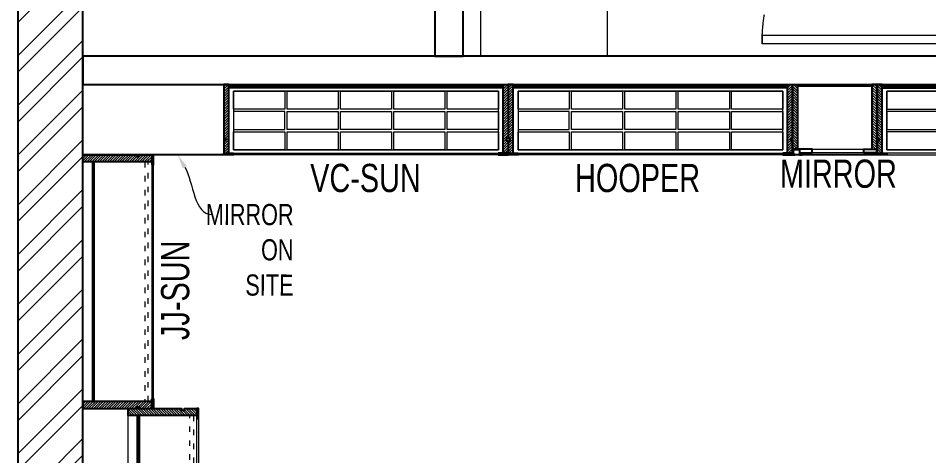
# Model space of a CAD drawing. Header units: feet. Extents: x 3958879 to 3965489, y -5461842 to -5452590.
# Drawn here: x 3958879 to 3962113, y -5456887 to -5455335 of the extents above; entities that cross this region are included whole.
import ezdxf
from ezdxf import colors
from ezdxf.entities.mleader import LeaderData, LeaderLine
from ezdxf.math import Vec2, Vec3

# ---------------------------------------------------------------- set-up
doc = ezdxf.new("R2010")
doc.units = ezdxf.units.FT
doc.header["$LTSCALE"] = 33
doc.header["$MEASUREMENT"] = 0
doc.linetypes.add('ACAD_ISO03W100', pattern=[30, 12, -18])
doc.linetypes.add('HIDDEN2', pattern=[4.7624999999999975, 3.174999999999998, -1.587499999999999])
doc.layers.add('A-WALL', color=1, linetype='Continuous')
for name, color, linetype, lineweight in [('Door', 2, 'Continuous', 13), ('LENS-DIM', 252, 'Continuous', 5), ('LENS-DOOR', 34, 'Continuous', 20), ('LENS-PARTITION', 21, 'Continuous', 25), ('LENS-TEXT', 31, 'Continuous', 5), ('LENS_TEXT', 31, 'Continuous', 5), ('LK-FF&E WALL', 1, 'Continuous', 9), ('LN-ELEVATION-1', 81, 'Continuous', 25), ('LN-ELEVATION-2', 103, 'Continuous', 20), ('LN-ELEVATION-3', 125, 'Continuous', 18), ('LN-ELEVATION-4', 145, 'Continuous', 13), ('LN-HATCH', 251, 'Continuous', 0), ('PLANO-TXT', 252, 'Continuous', 5)]:
    doc.layers.add(name, color=color, linetype=linetype, lineweight=lineweight)
doc.styles.add('LK TXT', font='GILC____.TTF', dxfattribs={"height": 100})
doc.styles.get("Standard").update_dxf_attribs({"font": 'GILC____.TTF'})
pattern_1 = [(45, (4208834.246730669, 1706614.740126447), (-4.490128060534575, 4.490128060534575), [])]
pattern_2 = [(45, (4209134.246730668, 1706614.740126447), (-4.490128060534575, 4.490128060534575), [])]
pattern_3 = [(45, (7858558.917008298, 3503823.203216763), (-4.490128060534575, 4.490128060534575), [])]

# ---------------------------------------------------------------- blocks, each defined once
blk = doc.blocks.new('*U44')
at = {"layer": 'LENS-DOOR'}
for p, q in [((548121.7424194776, 1779235.250802661), (548121.7424194285, 1778573.792470696)), ((548121.7424194776, 1779235.250802661), (548152.9924194783, 1779235.250802661)), ((548152.9924194338, 1778573.792470696), (548152.9924194783, 1779235.250802661)), ((547447.2632527729, 1778568.584137446), (547452.471586084, 1778568.584137432)), ((547447.2632527404, 1778484.13413872), (547447.2632527729, 1778568.584137446)), ((547452.4715860792, 1778573.792470752), (547488.9299194163, 1778573.792470761)), ((547452.471586084, 1778568.584137432), (547452.4715860792, 1778573.792470752)), ((547488.9299194115, 1778539.938304131), (547488.9299194163, 1778573.792470761)), ((548121.7424194285, 1778573.792470696), (548152.9924194338, 1778573.792470696)), ((548192.0549194335, 1778573.792470705), (548155.5965861009, 1778573.792470692)), ((548155.5965860891, 1778539.938304089), (548155.5965861009, 1778573.792470692)), ((548192.0549194335, 1778568.584137381), (548192.0549194335, 1778573.792470705)), ((548197.2632527791, 1778568.58413739), (548192.0549194335, 1778568.584137381)), ((548197.263252749, 1778484.134138664), (548197.2632527791, 1778568.58413739)), ((547488.9299194115, 1778539.938304131), (547499.346586087, 1778539.938304122)), ((547499.3465860802, 1778478.925805381), (547499.346586087, 1778539.938304122)), ((548145.1799194254, 1778478.925805334), (548145.1799194299, 1778539.938304084)), ((548155.5965860891, 1778539.938304089), (548145.1799194299, 1778539.938304084)), ((547447.2632527404, 1778484.13413872), (547452.4715860676, 1778484.13413872)), ((547452.4715860795, 1778478.925805376), (547452.4715860676, 1778484.13413872)), ((547452.4715860795, 1778478.925805376), (547499.3465860802, 1778478.925805381)), ((548192.0549194288, 1778478.92580533), (548145.1799194254, 1778478.925805334)), ((548192.0549194288, 1778478.92580533), (548192.0549194311, 1778484.134138682)), ((548197.263252749, 1778484.134138664), (548192.0549194311, 1778484.134138682))]:
    blk.add_line(p, q, dxfattribs=at)
at = {"layer": 'LENS-DOOR', "color": 7, "linetype": 'HIDDEN2'}
blk.add_ellipse((548152.9924194338, 1778573.792470696), major_axis=(-661.4583333308027, 0.0034431291060411), ratio=0.9999999979146826, start_param=-1.570791121506941, end_param=0.0512086788949202, dxfattribs=at)
blk = doc.blocks.new('JJ SH 900')
at = {"layer": 'LN-HATCH', "ltscale": 0.5}
h = blk.add_hatch(dxfattribs=at)
h.set_pattern_fill('ANSI31', color=256, scale=50)
h.set_pattern_definition([(45, (0, 0), (-4.419417382415921, 4.419417382415921), [])])
h.paths.add_polyline_path([(-911.7948143622632, 1.45519e-11), (-911.7948143622632, -189.9999999999854), (-905.7948143622637, -189.9999999999854), (-905.7948143622637, -199.9999999999854), (-911.7948143622632, -199.9999999999854), (-911.7948143622632, -243.9999999999855), (-886.7948143622632, -243.9999999999855), (-886.7948143622632, 1.45519e-11)])
h = blk.add_hatch(dxfattribs=at)
h.set_pattern_fill('ANSI31', color=256, scale=2)
h.set_pattern_definition(pattern_1)
h.paths.add_polyline_path([(-11.79481436226342, 1.45519e-11), (-11.79481436226342, -189.9999999999854), (-17.79481436226342, -189.9999999999854), (-17.79481436226342, -199.9999999999854), (-11.79481436226342, -199.9999999999854), (-11.79481436226342, -243.9999999999855), (-36.79481436226343, -243.9999999999855), (-36.79481436226343, 1.45519e-11)])
h = blk.add_hatch(dxfattribs=at)
h.set_pattern_fill('ANSI31', color=256, scale=2)
h.set_pattern_definition(pattern_2)
h.paths.add_polyline_path([(-36.79481436224887, -40), (-886.7948143622632, -39.99999999998546), (-886.7948143622632, -33.99999999998545), (-36.79481436224887, -34)])
h = blk.add_hatch(dxfattribs=at)
h.set_pattern_fill('ANSI31', color=256, scale=2)
h.set_pattern_definition(pattern_2)
h.paths.add_polyline_path([(-876.7948143622632, -243.9999999999855), (-876.7948143622632, -249.9999999999854), (-911.7948143622632, -249.9999999999854), (-911.7948143622632, -243.9999999999855)])
h = blk.add_hatch(dxfattribs=at)
h.set_pattern_fill('ANSI31', color=256, scale=2)
h.set_pattern_definition(pattern_1)
h.paths.add_polyline_path([(-46.79481436226342, -243.9999999999855), (-46.79481436226342, -249.9999999999854), (-11.79481436226342, -249.9999999999854), (-11.79481436226342, -243.9999999999855)])
at = {"layer": 'LN-ELEVATION-1', "ltscale": 0.5}
for points in [[(-911.7948143622632, 1.45519e-11), (-911.7948143622632, -189.9999999999854), (-905.7948143622637, -189.9999999999854), (-905.7948143622637, -199.9999999999854), (-911.7948143622632, -199.9999999999854), (-911.7948143622632, -243.9999999999855), (-886.7948143622632, -243.9999999999855), (-886.7948143622632, 1.45519e-11)], [(-11.79481436226342, 1.45519e-11), (-11.79481436226342, -189.9999999999854), (-17.79481436226342, -189.9999999999854), (-17.79481436226342, -199.9999999999854), (-11.79481436226342, -199.9999999999854), (-11.79481436226342, -243.9999999999855), (-36.79481436226343, -243.9999999999855), (-36.79481436226343, 1.45519e-11)], [(-36.79481436226343, -39.99999999998546), (-886.7948143622632, -39.99999999998546), (-886.7948143622632, -33.99999999998545), (-36.79481436226343, -33.99999999998545)], [(-876.7948143622632, -243.9999999999855), (-876.7948143622632, -249.9999999999854), (-911.7948143622632, -249.9999999999854), (-911.7948143622632, -243.9999999999855)], [(-46.79481436226342, -243.9999999999855), (-46.79481436226342, -249.9999999999854), (-11.79481436226342, -249.9999999999854), (-11.79481436226342, -243.9999999999855)]]:
    blk.add_lwpolyline(points, close=True, dxfattribs=at)
at = {"layer": 'LN-ELEVATION-3', "ltscale": 0.5}
for p, q in [((-886.7948143622632, 1.45519e-11), (-36.79481436226343, 1.45519e-11)), ((-876.7948143622632, -243.9999999999855), (-46.79481436226342, -243.9999999999855)), ((-46.79481436226342, -249.9999999999854), (-876.7948143622632, -249.9999999999854))]:
    blk.add_line(p, q, dxfattribs=at)
at = {"layer": 'LN-ELEVATION-4', "linetype": 'ACAD_ISO03W100', "ltscale": 0.05}
blk.add_lwpolyline([(-886.7948143622632, -219.9999999999854), (-36.79481436226343, -219.9999999999854), (-36.79481436226343, -231.9999999999855), (-886.7948143622632, -231.9999999999855)], close=True, dxfattribs=at)
blk = doc.blocks.new('VC HD 1010')
at = {"layer": 'LN-HATCH', "ltscale": 0.5}
h = blk.add_hatch(dxfattribs=at)
h.set_pattern_fill('ANSI31', color=256, scale=2)
h.set_pattern_definition([(45, (3761554.586240421, 1795022.935917533), (-4.490128060534575, 4.490128060534575), [])])
h.paths.add_polyline_path([(-505.166666666977, 24), (-505.166666666977, -166), (-499.1666666669771, -166), (-499.1666666669771, -176), (-505.166666666977, -176), (-505.166666666977, -220), (-487.1666666669772, -220), (-487.1666666669772, 24)])
h = blk.add_hatch(dxfattribs=at)
h.set_pattern_fill('ANSI31', color=256, scale=2)
h.set_pattern_definition(pattern_3)
h.paths.add_polyline_path([(504.8333333330228, 24), (504.8333333330228, -166), (498.8333333330228, -166), (498.8333333330228, -176), (504.8333333330228, -176), (504.8333333330228, -220), (486.8333333330228, -220), (486.8333333330228, 24)])
h = blk.add_hatch(dxfattribs=at)
h.set_pattern_fill('ANSI31', color=256, scale=2)
h.set_pattern_definition([(45, (7858741.917008297, 3503823.203216763), (-4.490128060534575, 4.490128060534575), [])])
h.paths.add_polyline_path([(-470.1666666669772, -220), (-470.1666666669772, -226), (-505.166666666977, -226), (-505.166666666977, -220)])
h = blk.add_hatch(dxfattribs=at)
h.set_pattern_fill('ANSI31', color=256, scale=2)
h.set_pattern_definition(pattern_3)
h.paths.add_polyline_path([(476.8333333330228, -220), (476.8333333330228, -226), (511.8333333330228, -226), (511.8333333330228, -220)])
at = {"layer": 'LN-ELEVATION-1', "ltscale": 0.5}
for points in [[(-505.166666666977, 24), (-505.166666666977, -166), (-499.1666666669771, -166), (-499.1666666669771, -176), (-505.166666666977, -176), (-505.166666666977, -220), (-487.1666666669772, -220), (-487.1666666669772, 24)], [(486.8333333330228, 12), (-487.1666666669772, 12), (-487.1666666669772, 18), (486.8333333330228, 18)], [(504.8333333330228, 24), (504.8333333330228, -166), (498.8333333330228, -166), (498.8333333330228, -176), (504.8333333330228, -176), (504.8333333330228, -220), (486.8333333330228, -220), (486.8333333330228, 24)], [(-470.1666666669772, -220), (-470.1666666669772, -226), (-505.166666666977, -226), (-505.166666666977, -220)], [(469.8333333330228, -220), (469.8333333330228, -226), (504.8333333330228, -226), (504.8333333330228, -220)]]:
    blk.add_lwpolyline(points, close=True, dxfattribs=at)
at = {"layer": 'LN-ELEVATION-2', "ltscale": 0.5}
blk.add_lwpolyline([(470.1666666674428, 0), (-470.1666666674428, 0), (-470.1666666674428, -208), (470.1666666674428, -208)], close=True, dxfattribs=at)
at = {"layer": 'LN-ELEVATION-3', "ltscale": 0.5}
for p, q in [((-487.1666666669772, 24), (486.8333333330228, 24)), ((-470.1666666669772, -220), (469.8333333330228, -220)), ((469.8333333330228, -226), (-470.1666666669772, -226))]:
    blk.add_line(p, q, dxfattribs=at)
for points in [[(-470.1666666674428, 0), (-288.5000000004657, 0), (-288.5000000004657, -64), (-470.1666666674428, -64)], [(-280.5000000004657, 0), (-98.83333333348855, 0), (-98.83333333348855, -64), (-280.5000000004657, -64)], [(-90.83333333348855, 0), (90.83333333348855, 0), (90.83333333348855, -64), (-90.83333333348855, -64)], [(98.83333333348855, 0), (280.5000000004657, 0), (280.5000000004657, -64), (98.83333333348855, -64)], [(288.5000000004657, 0), (470.1666666674428, 0), (470.1666666674428, -64), (288.5000000004657, -64)], [(-470.1666666674428, -136), (-288.5000000004657, -136), (-288.5000000004657, -72), (-470.1666666674428, -72)], [(-280.5000000004657, -72), (-98.83333333348855, -72), (-98.83333333348855, -136), (-280.5000000004657, -136)], [(-90.83333333348855, -72), (90.83333333348855, -72), (90.83333333348855, -136), (-90.83333333348855, -136)], [(98.83333333348855, -72), (280.5000000004657, -72), (280.5000000004657, -136), (98.83333333348855, -136)], [(288.5000000004657, -72), (470.1666666674428, -72), (470.1666666674428, -136), (288.5000000004657, -136)], [(-470.1666666674428, -144), (-288.5000000004657, -144), (-288.5000000004657, -208), (-470.1666666674428, -208)], [(-280.5000000004657, -144), (-98.83333333348855, -144), (-98.83333333348855, -208), (-280.5000000004657, -208)], [(-90.83333333348855, -144), (90.83333333348855, -144), (90.83333333348855, -208), (-90.83333333348855, -208)], [(98.83333333348855, -144), (280.5000000004657, -144), (280.5000000004657, -208), (98.83333333348855, -208)], [(288.5000000004657, -144), (470.1666666674428, -144), (470.1666666674428, -208), (288.5000000004657, -208)]]:
    blk.add_lwpolyline(points, close=True, dxfattribs=at)
blk = doc.blocks.new('MIRROR')
at = {"layer": 'LN-HATCH', "ltscale": 0.5}
h = blk.add_hatch(dxfattribs=at)
h.set_pattern_fill('ANSI31', color=256, scale=2)
h.set_pattern_definition([(45, (4060433.741624544, 1708720.786904081), (-4.490128060534575, 4.490128060534575), [])])
h.paths.add_polyline_path([(212.944788963403, 101.3407590774622), (230.944788963403, 101.3407590774622), (230.944788963403, -127.6592409225377), (212.944788963403, -127.6592409225377)])
h.paths.add_polyline_path([(230.944788963403, 95.34075907746227), (494.9447889634027, 95.34075907746227), (494.9447889634027, 101.3407590774622), (230.944788963403, 101.3407590774622)])
h.paths.add_polyline_path([(512.9447889634027, 101.3407590774622), (494.9447889634027, 101.3407590774622), (494.9447889634027, -127.6592409225377), (512.9447889634027, -127.6592409225377)])
at = {"layer": 'Defpoints'}
blk.add_lwpolyline([(512.9447889634027, 101.3407590774622), (212.944788963403, 101.3407590774622), (212.944788963403, -148.6592409225377), (512.9447889634027, -148.6592409225377)], close=True, dxfattribs=at)
at = {"layer": 'LN-ELEVATION-1'}
for points in [[(212.944788963403, 101.3407590774622), (230.944788963403, 101.3407590774622), (230.944788963403, -127.6592409225377), (212.944788963403, -127.6592409225377)], [(230.944788963403, 95.34075907746227), (494.9447889634027, 95.34075907746227), (494.9447889634027, 101.3407590774622), (230.944788963403, 101.3407590774622)], [(512.9447889634027, 101.3407590774622), (494.9447889634027, 101.3407590774622), (494.9447889634027, -127.6592409225377), (512.9447889634027, -127.6592409225377)], [(259.944788963403, -141.6592409225377), (259.944788963403, -127.6592409225377), (214.944788963403, -127.6592409225377), (214.944788963403, -148.6592409225377), (223.944788963403, -148.6592409225377), (223.944788963403, -147.1592409225377), (216.444788963403, -147.1592409225377), (216.444788963403, -141.6592409225377)], [(442.944788963403, -141.6592409225377), (442.944788963403, -127.6592409225377), (487.9447889634028, -127.6592409225377), (487.9447889634028, -148.6592409225377), (478.9447889634026, -148.6592409225377), (478.9447889634026, -147.1592409225377), (486.4447889634027, -147.1592409225377), (486.4447889634027, -141.6592409225377)], [(504.944788963403, -148.6592409225377), (504.944788963403, -147.1592409225377), (509.444788963403, -147.1592409225377), (509.444788963403, -129.1592409225377), (487.9447889634028, -129.1592409225377), (487.9447889634028, -127.6592409225377), (510.9447889634028, -127.6592409225377), (510.9447889634028, -148.6592409225377)]]:
    blk.add_lwpolyline(points, close=True, dxfattribs=at)
at = {"layer": 'LN-ELEVATION-2'}
blk.add_lwpolyline([(259.944788963403, -141.6592409225377), (442.944788963403, -141.6592409225377), (442.944788963403, -127.6592409225377), (259.944788963403, -127.6592409225377)], close=True, dxfattribs=at)
at = {"layer": 'LN-ELEVATION-2', "color": 4, "lineweight": 0}
blk.add_lwpolyline([(216.444788963403, -141.6592409225377), (486.4447889634027, -141.6592409225377), (486.4447889634027, -147.1592409225377), (216.444788963403, -147.1592409225377)], close=True, dxfattribs=at)
at = {"layer": 'LN-ELEVATION-4', "ltscale": 0.5}
blk.add_line((478.9447889634026, -148.6592409225377), (223.944788963403, -148.6592409225377), dxfattribs=at)
blk = doc.blocks.new('A$C024159fb')
at = {"layer": 'LN-HATCH'}
h = blk.add_hatch(dxfattribs=at)
h.set_pattern_fill('ANSI32', color=256, scale=333, angle=180)
h.set_pattern_definition([(225, (-6965184.699742807, 5279154.402450415), (88.29995930067012, -88.29995930067015), []), (225, (-6965243.566382242, 5279154.402450415), (88.29995930067012, -88.29995930067015), [])])
h.paths.add_polyline_path([(-2762.037821878679, -2211.921391882934), (-2992.037821878679, -2211.921391882934), (-2992.037821878679, -4211.921391882934), (-2762.037821878679, -4211.921391882934)])
h.paths.add_polyline_path([(3617.962178121321, 3672.078608117067), (405.9621781213208, 3672.078608117067), (405.9621781213208, 3442.078608117066), (3387.962178121321, 3442.078608117066), (3387.962178121321, -2061.921391882934), (3617.962178121321, -2061.921391882934)])
h.paths.add_polyline_path([(3617.962178121321, -3091.921391882934), (3387.962178121321, -3091.921391882934), (3387.962178121321, -4351.921391882934), (3617.962178121321, -4351.921391882934)])
h.paths.add_polyline_path([(-2762.037821878679, -1279.921391882934), (-2762.037821878679, 3442.078608117066), (-1372.037821878679, 3442.078608117066), (55.9621781213209, 3442.078608117066), (55.9621781213209, 3672.078608117067), (-2992.037821878679, 3672.078608117067), (-2992.037821878679, -1279.921391882934)])
at = {"layer": 'A-WALL'}
for p, q in [((-2992.037821878679, -4651.921391882933), (-2992.037821878679, 3672.078608117067)), ((-2762.037821878679, -1279.921391882934), (-2762.037821878679, 3442.078608117066))]:
    blk.add_line(p, q, dxfattribs=at)

msp = doc.modelspace()

# ---------------------------------------------------------------- linework, layer by layer
at = {"layer": 'LENS-PARTITION'}
for points in [[(3960459.383819405, -5455169.708349127), (3960359.383819405, -5455169.708349127), (3960359.383819405, -5455469.708349129), (3960459.383819405, -5455469.708349129)], [(3962939.383819405, -5455469.708349129), (3959109.383819407, -5455469.708349129), (3959109.383819407, -5455569.708349127), (3962939.383819405, -5455569.708349127)], [(3959609.383819405, -5455819.708349127), (3959109.383819405, -5455819.708349127), (3959109.383819405, -5455569.708349127), (3959609.383819405, -5455569.708349127)]]:
    msp.add_lwpolyline(points, close=True, dxfattribs=at)
at = {"layer": 'LK-FF&E WALL'}
msp.add_lwpolyline([(3960521.583263336, -5455469.708349126), (3960971.583263336, -5455469.708349126), (3960971.583263336, -5455019.708349127), (3960521.583263336, -5455019.708349127)], close=True, dxfattribs=at)

# ---------------------------------------------------------------- block references
at = {"layer": 'Door', "xscale": -1, "rotation": 90}
msp.add_blockref('*U44', (5740756.309624741, -4907272.445096395), dxfattribs=at)
at = {"layer": 'LENS-DIM', "color": 3}
msp.add_blockref('A$C024159fb', (3961871.421641285, -5456261.786957244), dxfattribs=at)
at = {"layer": 'LK-FF&E WALL'}
for p in [(3960114.550486071, -5455593.708349128), (3961124.550486071, -5455593.708349128)]:
    msp.add_blockref('VC HD 1010', p, dxfattribs=at)
at = {"layer": 'LK-FF&E WALL', "xscale": -1}
for name, p in [('MIRROR', (3962142.328608369, -5455671.049108205)), ('VC HD 1010', (3962434.217152739, -5455593.708349128))]:
    msp.add_blockref(name, p, dxfattribs=at)
at = {"layer": 'LK-FF&E WALL', "xscale": -1, "rotation": 90}
msp.add_blockref('JJ SH 900', (3959109.383819405, -5456731.503163489), dxfattribs=at)
at = {"layer": 'LK-FF&E WALL', "rotation": 90.00000000000003}
msp.add_blockref('JJ SH 900', (3959269.383819405, -5456707.913534764), dxfattribs=at)

# ---------------------------------------------------------------- texts
at = {"layer": 'LENS_TEXT', "linetype": 'Continuous', "ltscale": 3, "insert": (3961792.057485899, -5455886.850441036, -23744.04052932369), "char_height": 100, "width": 324.4738372093023, "attachment_point": 5, "style": 'LK TXT'}
msp.add_mtext('{\\C7;MIRROR}', dxfattribs=at)
at = {"layer": 'PLANO-TXT', "linetype": 'Continuous', "ltscale": 3, "char_height": 100, "width": 149.546511627907, "attachment_point": 5, "style": 'LK TXT'}
for s, insert in [('VC-SUN', (3960112.745430811, -5455902.1149146, -23744.04052932369)), ('HOOPER', (3961078.969565634, -5455902.1149146, -23744.04052932369))]:
    msp.add_mtext(s, dxfattribs=dict(at, insert=insert))
at = {"layer": 'PLANO-TXT', "linetype": 'Continuous', "ltscale": 3, "insert": (3959437.434509451, -5456299.876502953, -23744.04052932369), "char_height": 100, "width": 149.546511627907, "attachment_point": 5, "rotation": 90.00000000000007, "style": 'LK TXT'}
msp.add_mtext('JJ-SUN', dxfattribs=at)

# ---------------------------------------------------------------- leaders
at = {"layer": 'LENS-TEXT', "color": 0, "linetype": 'Continuous', "ltscale": 3}
ml = msp.add_multileader_mtext('Standard', dxfattribs=at)
ml.set_content('\\pxqr,t3;{\\C0;MIRROR ON SITE}', color=1)
ml.set_leader_properties(color=256, linetype='ByLayer', lineweight=-1)
ml.build(insert=Vec2(0, 0))
ml.multileader.update_dxf_attribs({"leader_type": 2, "dogleg_length": 0.36, "arrow_head_size": 50})
ctx = ml.context
ctx.base_point, ctx.char_height, ctx.arrow_head_size, ctx.landing_gap_size, ctx.plane_origin, ctx.plane_x_axis, ctx.plane_y_axis = Vec3(3959567.675215371, -5456031.55233083, 47488.08105864739), 75, 50, 0.09, Vec3(3965845.428482941, -5457667.546684968, 47488.08105864739), Vec3(0.9999993982722358, -0.0010970210418018), Vec3(0.0010970210418018, 0.9999993982722358)
notes = []
notes.append((ctx, [(1, (1, 1, 0), (3959567.315215588, -5456031.551935902, 47488.08105864739), (0.9999993982722358, -0.0010970210418018), 0.3600000000000003, [(1, [(3959445.90775576, -5455819.708349127, 47488.08105864739)], 0, [])])]))
ctx.mtext.insert, ctx.mtext.text_direction, ctx.mtext.rotation, ctx.mtext.width, ctx.mtext.flow_direction = Vec3(3959567.806891753, -5455993.561900097, 47488.08105864739), Vec3(0.9999993982722358, -0.0010970210418018), 6.282088285917748, 289.5442082885826, 5
for ctx, leaders in notes:
    for number, flags, end, landing, length, lines in leaders:
        leader = LeaderData()
        leader.index, (leader.has_last_leader_line, leader.has_dogleg_vector, leader.attachment_direction) = number, flags
        leader.last_leader_point, leader.dogleg_vector, leader.dogleg_length = Vec3(end), Vec3(landing), length
        for number, points, colour, breaks in lines:
            line = LeaderLine()
            line.index, line.vertices, line.color, line.breaks = number, Vec3.list(points), colors.encode_raw_color(colour), breaks
            leader.lines.append(line)
        ctx.leaders.append(leader)

doc.saveas('drawing.dxf')
